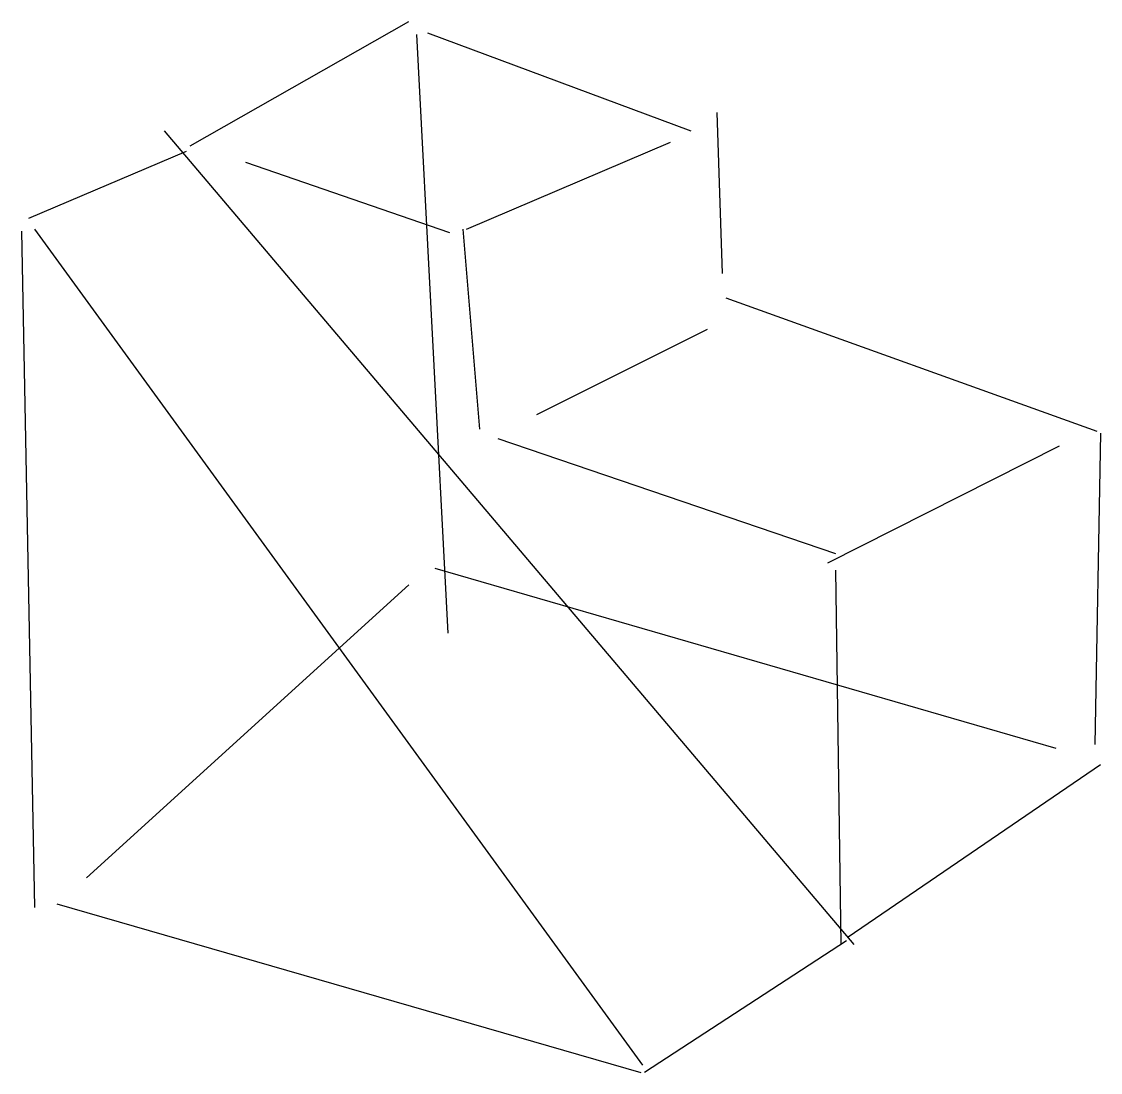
# Model space of a CAD drawing. Header units: metres. Extents: x -175 to 147, y -157 to 157.
import ezdxf

# ---------------------------------------------------------------- set-up
doc = ezdxf.new("R2010")
doc.units = ezdxf.units.M

msp = doc.modelspace()

# ---------------------------------------------------------------- linework, layer by layer
at = {"color": 0, "linetype": 'CONTINUOUS'}
for p, q in [((-124.183202, 119.481388), (-58.910962, 156.542744)), ((-56.698344, 152.670662), (-47.294716, -25.998265)), ((-53.379416, 153.223817), (25.168533, 123.906625)), ((32.912697, 129.43817), (34.572161, 81.313722)), ((-131.927366, 123.906625), (73.846136, -118.928233)), ((-41.76317, 94.589432), (19.083833, 120.587697)), ((-172.30765, 97.90836), (-125.289511, 117.821924)), ((-46.741562, 93.483123), (-107.588565, 114.502997)), ((-174.520268, 94.036278), (-170.648186, -107.865142)), ((-170.648186, 94.589432), (10.786514, -154.883281)), ((-42.869479, 94.589432), (-37.891088, 34.848738)), ((35.67847, 74.122713), (146.309385, 34.295584)), ((-20.743297, 39.273975), (30.146924, 64.719085)), ((147.415694, 33.742429), (145.75623, -59.187539)), ((-32.359543, 32.082965), (68.31459, -2.212618)), ((66.101972, -4.978391), (135.246293, 29.870347)), ((-51.166798, -6.637855), (134.139984, -60.293849)), ((68.31459, -7.191009), (69.974054, -118.928233)), ((-155.159858, -99.014669), (-58.910962, -11.616246)), ((147.415694, -65.27224), (72.186672, -116.715615)), ((-164.010331, -106.758833), (10.23336, -157.095899)), ((71.633517, -117.821924), (11.339669, -157.095899))]:
    msp.add_line(p, q, dxfattribs=at)

doc.saveas('drawing.dxf')
